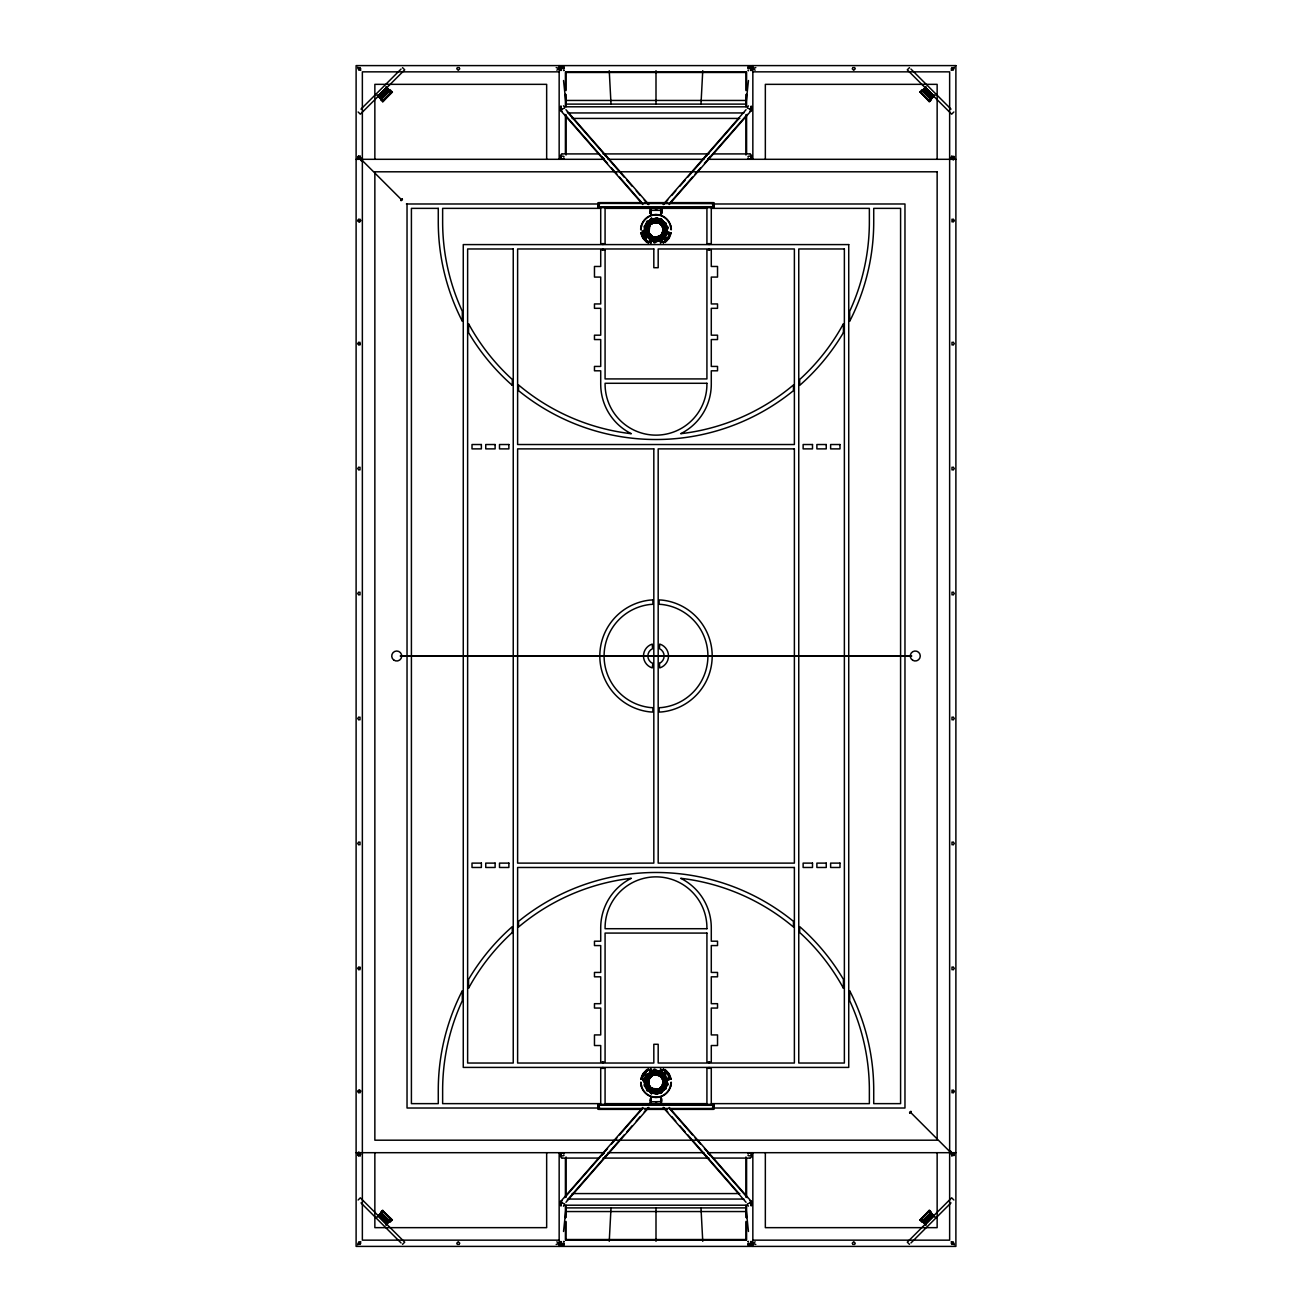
<?xml version="1.0" encoding="UTF-8"?>
<svg xmlns="http://www.w3.org/2000/svg" width="1312" height="1312" viewBox="0 0 1312 1312"><rect width="100%" height="100%" fill="white"/><g stroke="black" fill="none" stroke-linecap="round" stroke-linejoin="round"><path stroke-width="1.5" d="M651.162 212.2L650.358 212.724L650.358 211.101L650.358 213.561L650.358 207.214M650.358 208.182L651.146 211.576M650.358 1100.719L650.965 1099.276M651.162 212.003L651.146 211.15L650.965 212.724M650.572 1102.474L651.146 1100.194L651.162 1104.786L651.146 1098.439L650.358 1104.786M651.26 214.807L651.277 210.346L660.74 210.363L660.723 214.807L651.26 214.807L651.277 213.2M651.146 1100.719L651.26 1097.193L660.723 1097.193L660.74 1101.637L650.572 1101.785M656.574 215.201L655.59 215.201L656.41 214.807M656 215.201L656 214.512A15.334 15.334 0 0 1 671.301 228.878L671.318 229.649M660.723 214.807L660.723 210.346M661.068 210.018L661.642 211.855L660.871 207.214M660.854 1100.424L661.051 1099.653M661.068 1102.474L661.642 1100.899M660.854 1098.439L661.068 1104.786L660.854 1098.439L661.658 1099.997M661.461 1104.589L661.642 1098.439M664.249 1083.105L661.379 1087.369L665.217 1083.679L666.365 1079.661L661.937 1075.315L666.283 1079.366L664.922 1083.942L661.166 1075.988C653.556 1069.182 639.01 1084.352 649.571 1088.583C645.078 1081.449 652.343 1069.788 660.002 1075.84L659.116 1075.233L663.593 1078.858L663.462 1080.678M712.974 203.327L598.961 203.327L598.961 206.902L712.974 206.902L712.81 203.524M712.81 1105.294L713.17 1108.476L598.764 1108.476L598.961 1105.098L712.974 1105.098M650.358 213.561L650.572 207.411M651.162 213.561L651.162 207.214L650.358 213.167M651.162 1099.276L650.358 1099.8L650.358 1098.439M661.461 212.347L661.658 213.561L660.854 212.347M661.461 212.724L661.461 207.411M661.642 211.675L661.658 207.214L661.642 213.561M663.511 1080.481L663.183 1081.334C663.429 1078.677 664.479 1087.058 661.281 1087.058L663.528 1083.253L659.87 1089.37L655.918 1090.059L658.198 1089.928L662.511 1085.926L660.28 1090.387L663.872 1083.04L661.986 1077.267L654.95 1074.151L664.43 1075.233L661.56 1070.936C667.874 1068.575 665.742 1076.365 659.477 1072.675L667.89 1073.888L668.776 1077.644L666.84 1078.612L664.085 1074.708L663.856 1084.516L662.806 1079.776L663.265 1086.664L659.001 1089.386L653.097 1089.37L653.917 1089.96C645.192 1085.401 651.014 1093.175 656.672 1094.241M653.556 1074.905L648.636 1078.284L648.817 1083.778L650.211 1088.353L655.164 1092.535L656.853 1092.584M649.096 1076.332L651.277 1072.593L654.557 1070.641L646.652 1075.463L651.064 1072.642L654.442 1073.019L651.047 1072.134L648.292 1077.414L644.897 1079.694L647.505 1084.876L648.144 1080.596L651.884 1075.102L647.948 1077.988M559.962 108.568L560.995 105.862M640.682 229.649L640.699 228.878A16.63 15.974 10.8 0 1 641.158 226.025M641.06 229.666L641.076 228.911A16.285 15.613 10.8 0 1 641.519 226.123M667.546 232.355L666.988 233.618L666.627 227.534L667.414 232.634L668.825 231.929M670.957 1082.334L670.924 1083.089A16.285 15.613 10.8 0 1 670.498 1085.877M670.858 1085.975A16.63 15.974 10.8 0 0 671.301 1083.122L671.318 1082.351M649.096 235.668L651.277 239.407L654.557 241.359L646.652 236.537L651.064 239.358L654.442 238.981L651.047 239.866L648.292 234.586L644.815 232.126L647.505 227.124L647.538 231.043L650.391 235.012L648.276 230.912L647.964 232.044L649.26 223.204L648.341 230.371L649.588 234.176L654.606 238.407L660.002 236.16C652.9 242.048 639.502 228.075 649.26 223.204L648.718 226.041C648.866 221.4 659.756 220.022 661.363 225.074C668.366 234.996 661.051 217.431 653.884 222.564L654.672 222.532C645.225 225.926 650.457 219.694 656.672 217.759M644.389 227.074L645.078 232.437L647.652 227.337C646.652 233.29 656.525 240.375 649.243 233.815C646.39 226.599 646.75 233.372 653.556 237.095M666.512 1071.379L665.233 1072.937C667.677 1088.616 663.036 1071.314 665.807 1073.052L668.366 1073.577L670.858 1079.104M663.462 231.322L662.265 234.864L659.05 236.701L661.068 235.93L663.38 232.519L663.577 227.484L664.085 237.292L667.201 233.323L668.776 234.356L668.202 237.669L659.477 239.325C665.807 235.635 667.841 243.392 661.527 241.129L664.495 236.8L654.967 237.603L661.937 234.766L664.184 228.862L663.331 225.139L666.906 227.517L665.906 223.352M559.962 68.503L560.995 70.52M561.339 1205.006L559.945 1203.088L561.52 1201.005A5.002 3.526 90 0 1 562.094 1200.89M661.281 1069.313L660.149 1071.297L664.2 1074.495L654.754 1074.102L651.244 1075.364L648.669 1079.153L648.39 1084.942L652.13 1089.075L651.326 1088.37C660.559 1091.781 659.608 1091.896 663.429 1081.367L663.675 1083.663L663.577 1081.662M751.054 70.569A2.28 2.28 0 0 0 751.284 67.076A2.28 2.28 0 0 0 747.807 67.502L748.939 66.682A5.002 3.526 -90 0 1 750.398 66.666L752.038 68.404L751.005 70.52M750.661 1205.006L752.055 1203.038L751.169 1205.958M641.125 232.913L643.733 238.833L647.816 242.687M656.853 219.416L655.164 219.465L650.211 223.647L648.636 233.716L653.343 237.439L659.034 238.292L664.2 237.505L660.149 240.703L661.281 242.687M663.577 230.338L663.675 228.337L663.724 230.158M660.116 1072.429L654.754 1073.019L652.605 1074.462M358.832 1153.051L357.881 1155.347L358.832 1156.069L357.75 1154.084L359.636 1153.051L360.275 1155.724M609.244 1241.316L611.015 1207.893M700.985 104.107L702.756 70.684M951.84 158.703L951.84 156.177M953.168 158.949C955.759 157.981 952.364 154.127 954.316 157.44C954.168 160.556 949.232 157.981 951.987 156.095M663.282 230.272L663.429 225.762L657.082 221.695L649.834 223.729L649.752 225.106L652.9 222.368L648.538 226.664M663.282 1081.728L663.38 1083.515C667.874 1077.07 654.18 1071.838 661.691 1076.283L663.232 1080.793L662.199 1076.922L660.461 1076.037L663.232 1081.072M663.232 230.928C666.398 221.646 659.739 241.818 664.922 228.485C657.246 221.876 660.576 217.431 665.004 226.681L665.086 224.91L665.25 228.501L663.462 232.257L663.757 229.502M649.522 234.274L648.817 233.405L651.834 236.586L648.21 234.569L648.817 226.796L646.619 230.764L646.964 234.914L646.8 232.208C646.045 240.096 655.262 237.423 657.935 237.177L662.265 236.062C673.269 224.008 657.394 248.083 663.38 228.485L663.429 230.633C657.853 211.954 668.989 240.818 661.281 224.942L663.429 227.337M660.838 1093.339C656.541 1093.027 652.556 1089.632 647.538 1089.747L650.457 1092.847M644.389 1084.926L644.815 1079.874L645.406 1081.4C644.766 1076.545 645.635 1082.17 647.357 1084.466C647.554 1080.793 646.865 1076.463 651.834 1075.414L648.784 1078.595L653.983 1072.839L658.788 1074.741L657.902 1074.872C655.229 1074.462 646.062 1071.92 646.8 1079.792L646.964 1077.086L646.619 1081.236L649.26 1088.796L648.702 1085.877L649.21 1088.632L656.722 1089.829L649.834 1088.271L649.752 1086.894L653.245 1089.042L649.473 1087.025L650.178 1088.189L647.423 1084.844L652.753 1088.894L651.72 1088.435C664.167 1091.223 650.752 1090.042 652.753 1090.6M663.314 1080.383C664.512 1075.807 665.332 1094.782 665.004 1085.319L665.086 1087.09L664.856 1083.532L657.64 1091.108M562.094 111.11A5.002 3.526 -90 0 1 561.52 110.995L559.962 109.191L561.339 106.994M751.005 1241.48L752.038 1243.596L750.398 1245.334A5.002 3.526 -90 0 1 748.939 1245.318L747.791 1244.514A2.28 2.28 0 0 0 751.284 1244.924A2.28 2.28 0 0 0 751.054 1241.431M650.932 239.456L646.603 236.783L645.848 238.177L645.898 237.292C644.323 239.243 648.407 242.146 646.964 241.113C656.771 243.77 637.566 225.09 643.028 232.585L642.011 234.471L645.274 240.244M660.854 220.219L657.296 217.792M358.832 158.949L357.684 157.44L358.832 155.931L357.848 158.145L361.177 158.506L361.079 160.556M360.013 156.095L360.226 158.703L360.226 156.226M951.905 1155.872L951.659 1152.576M951.626 1153.166L951.987 1155.905M953.316 1153.1C954.316 1158.66 955.07 1152.149 951.446 1153.379M662.691 224.008C663.577 215.529 650.883 223.926 659.985 221.826L656.722 218.809L660.28 221.613L651.72 223.565C664.249 220.793 650.637 221.958 652.753 221.4M563.537 1231.476L566.03 1207.893L745.97 1207.893L748.463 1231.476M748.463 80.524L745.97 104.107L566.03 104.107L563.537 80.524M666.414 231.634L665.742 233.11L666.348 231.634M645.389 228.026L646.078 226.533L645.471 228.009M655.246 1074.676L652.097 1075.528L654.672 1074.643M648.276 227.878C647.193 230.125 650.096 240.867 655.246 237.324M360.8 68.716L360.013 70.077M358.832 222.056L357.684 220.547L358.832 219.038M360.013 219.186L360.8 220.547L359.636 222.056M459.823 68.716L458.265 70.29L456.707 68.716M358.832 1092.962L357.684 1091.453L358.832 1089.944M359.636 1089.944L360.751 1091.059L360.013 1092.814M360.275 1153.396L360.013 1155.905M456.707 1243.284L458.265 1241.71L459.823 1243.284M855.293 68.716L853.735 70.29L852.177 68.716M951.987 221.892L951.987 219.186M953.168 219.038L954.316 220.547L953.168 222.056M852.177 1243.284L853.735 1241.71L855.293 1243.284M951.987 1092.814L951.987 1090.108M953.168 1089.944L954.316 1091.453L953.168 1092.962M951.2 1243.284L951.987 1241.923M389.861 90.249L387.86 89.364L391.173 92.02L382.497 100.663M652.736 237.111L654.672 237.357M930.749 1212.518L931.504 1213.452M648.276 1084.122C647.587 1076.676 647.111 1083.581 650.244 1087.189L647.538 1080.957L648.636 1078.284L648.276 1081.088L650.506 1077.267C645.389 1079.251 654.885 1071.33 658.05 1074.216M663.938 233.093L664.512 231.896L664.167 233.159M647.882 226.55L647.406 227.78L647.652 226.5M663.282 231.42L662.314 234.717L660.461 235.963L663.314 231.617M647.439 222.548L647.603 227.206L650.768 223.811L647.374 226.976L647.948 222.433L650.752 219.514L644.536 226.681M663.413 1084.302L661.756 1086.992L663.429 1086.238L663.429 1084.663M651.441 1094.126C650.654 1090.83 656.902 1094.782 658.575 1091.715L659.985 1090.174L656.049 1089.764L660.28 1090.387L656.722 1093.191L661.035 1093.306M657.296 1094.208C667.25 1089.206 650.309 1096.57 652.31 1091.633L650.244 1091.322L645.93 1084.745L646.914 1081.006C649.719 1089.288 656.213 1093.896 662.363 1086.024M648.686 1077.316L650.818 1073.134M663.101 1087.008L660.969 1091.174M646.701 221.58L645.504 227.074L646.914 230.994L650.063 224.532L652.753 223.106L649.473 224.975L647.538 230.797L648.489 234.307L644.93 232.126L645.963 235.98L643.306 236.554L644.192 236.816L641.584 232.667M647.374 1069.821L648.226 1069.28M670.432 232.667L666.726 240.244M670.596 232.847L668.53 237.964M670.858 232.896L668.267 238.833L663.413 242.835M671.285 232.831L669.153 238.259L665.151 242.507M640.715 1079.169L642.864 1073.741L646.849 1069.493M641.142 1079.104L643.733 1073.167L647.816 1069.313M641.584 1079.333L644.126 1073.446L648.932 1069.214M653.983 242.654L654.36 241.572L653.868 242.54M654.836 1069.149C654.672 1072.806 646.832 1073.429 654.409 1070.215L653.983 1069.346M647.111 221.941C643.175 235.389 649.44 219.12 652.31 220.367C649.178 217.152 664.118 219.612 659.149 219.662M654.426 1070.28L653.868 1069.46M641.535 1078.579L641.125 1079.087M650.932 1072.544L651.736 1071.953L645.898 1074.708C644.323 1072.757 648.407 1069.854 646.964 1070.887L648.899 1070.084L650.326 1071.756L647.57 1076.02L650.539 1071.789L654.819 1071.592L651.539 1074.413L646.964 1076.004L643.831 1080.334L641.978 1077.742L644.192 1075.184L643.306 1075.446C648.997 1074.134 641.535 1084.007 648.489 1077.693C648.866 1087.386 647.62 1085.942 649.424 1077.906C647.013 1078.94 646.422 1085.352 649.522 1077.726M651.113 1068.952L650.539 1070.559C655.032 1068.05 665.151 1080.711 664.167 1078.841M657.902 237.128L655.311 237.718L659.674 236.488L653.983 239.161L647.948 234.012M650.162 234.618C651.949 237.734 655.508 238.932 661.625 235.488L663.183 230.666L663.511 231.519M648.325 227.894L648.243 228.993L649.079 226.386L647.767 231.109L650.145 223.844L649.932 224.926L653.737 221.908L657.312 221.843L662.954 226.238L660.297 221.777L663.298 222.646L668.021 227.173M663.56 1084.27L660.133 1088.845C657.148 1091.108 653.786 1089.058 653.737 1089.173L652.49 1089.354L657.574 1091.436M657.902 1074.872L655.311 1074.282L660.198 1075.561L654.508 1073.495M665.906 1088.648L666.857 1084.499L656.246 1090.813L657.033 1091.289L651.67 1091.879M645.258 1079.858L646.718 1075.135L645.127 1075.348C646.258 1073.856 639.108 1075.971 642.24 1078.808M663.167 1080.547C668.038 1082.794 656.738 1098.177 662.691 1087.992M648.915 226.992L649.473 224.975L648.21 226.55M564.603 108.174L559.945 109.683L642.847 204.541M751.005 1204.842L752.038 1202.268L669.153 1107.459M648.341 231.912L648.636 233.716L648.505 228.468M643.011 237.374L641.502 234.635L642.24 233.192M662.216 225.352L663.741 227.862L663.118 225.943C659.214 222.728 654.622 220.482 653.737 222.827L652.49 222.646L657.574 220.564M649.686 1077.857L651.146 1075.906L650.145 1077.529M660.428 243.13L660.346 240.522L654.885 240.276M647.8 230.846L648.571 228.632M749.906 111.11A5.002 3.526 90 0 0 750.48 110.995L752.038 109.191L751.169 106.042M747.824 68.47L752.055 68.716L751.202 69.06M751.202 1242.94L752.038 1243.333L747.824 1243.53M650.654 1068.87L650.572 1071.658L649.342 1069.657L647.144 1070.002L642.142 1076.66M669.153 204.541L752.055 109.683L747.446 108.142M642.847 1107.459L559.945 1202.317L564.603 1203.826M642.864 231.634L643.651 231.798C646.357 220.383 646.209 233.88 642.995 231.978M668.103 227.796L666.135 232.47L664.872 228.091L666.365 232.339L667.628 227.632L664.774 223.63L664.922 228.485L658.411 222.236L662.445 225.877M358.816 1151.903L358.816 1152.838M656.066 1074.298C662.478 1076.824 662.855 1077.234 660.313 1075.758L662.314 1077.283L663.101 1080.186L661.543 1076.496L658.493 1075.25L659.264 1074.938M648.407 1079.546C646.898 1076.824 651.703 1092.945 648.538 1085.336M652.638 1089.026L650.129 1087.763L651.67 1089.78L650.49 1088.091L659.165 1089.337L657.624 1089.813L662.068 1086.549M563.504 1206.22L564.308 1204.892M647.8 222.942L647.554 222.105M665.02 1089.222L666.004 1088.32M648.653 227.845L651.67 222.22L650.49 223.909L652.753 223.106M707.939 158.9L710.268 156.751L708.152 158.883M604.291 1153.117L601.732 1155.249L603.848 1153.117M648.85 1077.054L647.98 1078.021M664.249 228.895C662.33 239.391 667.923 222.728 666.398 229.092L666.988 227.566L661.56 236.062L661.363 235.16L654.508 238.505M651.949 236.767L655.295 237.341L651.441 236.554L654.754 238.981L660.116 239.571M377.971 95.989L386.499 87.461L378.118 96.006L377.216 95.104L383.006 101.04M934.013 1216.044L925.567 1224.49M642.929 1074.577L642.437 1075.479L643.011 1074.626M929.585 100.647L932.11 97.334L930.93 98.662M381.136 1213.42L379.89 1214.666L382.415 1211.353M391.074 92.644L383.153 100.729M649.686 234.143L653.048 237.357L655.738 237.456L653.425 237.242M654.458 242.326L661.215 238.587L663.085 233.585C664.872 236.308 658.116 241.129 661.182 239.194M654.721 1073.2L651.441 1075.446L655.738 1074.544L653.048 1074.643L650.162 1077.382M661.56 1092.978L664.643 1088.386L660.248 1089.895L664.626 1088.55L661.248 1092.519M380.529 99.778L382.776 101.746L392.403 92.102L390.304 90.02M391.927 91.692L382.776 101.746M920.056 1220.34L929.814 1210.566M931.438 1212.255L929.339 1210.14L920.171 1220.193M665.676 223.122L666.529 227.484L658.542 222.45L662.019 225.32L660.658 223.581C662.035 228.075 664.495 223.86 656.246 221.187L657.082 220.793L651.67 220.121M653.032 237.095L654.606 238.046L658.23 237.406M647.505 222.351L644.52 225.844M750.152 1202.448L752.038 1202.268L747.446 1203.858M560.896 109.076L561.848 109.552M751.104 1202.924L751.202 1202.071M750.366 158.818L752.219 156.407L750.366 153.996M561.634 1153.182L559.781 1155.593L561.634 1158.004M950.97 1153.379L950.921 1151.444M381.136 98.58L379.89 97.334L383.071 100.253M667.89 238.554L664.643 241.802M919.679 1219.799L921.746 1221.948M930.93 1213.338L932.11 1214.666L929.536 1211.337M953.234 160.048L953.184 159.162M748.414 105.862L747.791 106.83L564.226 106.797L563.504 105.78M934.849 1216.749L929.142 1210.861L920.548 1219.225M655.229 1069.493L661.248 1072.708M564.209 1244.514L563.061 1245.318A5.002 3.526 -90 0 1 561.602 1245.334L559.962 1243.596L560.995 1241.48M651.014 1074.446L651.949 1073.938L651.031 1074.561M660.756 1089.895L659.805 1090.403L660.74 1089.78M663.15 204.541L746.052 109.7M663.806 204.541L667.792 199.982M671.793 195.422L675.778 190.847M679.764 186.288L685.094 180.203M687.75 177.153L738.722 118.851M669.825 203.016L692.474 177.12M695.13 174.07L700.46 167.985M704.446 163.41L708.447 158.85M710.038 157.03L747.282 114.423M564.718 1197.577L601.962 1154.97M603.553 1153.15L607.538 1148.59M611.54 1144.015L616.87 1137.93M619.526 1134.88L642.175 1108.984M567.276 1200.021L624.25 1134.847M626.906 1131.797L632.22 1125.712M636.222 1121.153L640.207 1116.578M644.192 1112.018L648.194 1107.459M565.948 1202.3L648.85 1107.459M360.292 158.588L360.341 159.424M668.021 1084.827L664.364 1088.107L667.628 1084.516L666.365 1079.661L668.103 1084.204M644.52 1086.156L647.505 1089.649M666.726 240.686L667.283 239.948L663.462 242.244C661.428 242.868 660.74 238.997 660.723 241.113L655.131 240.637L661.822 234.832L660.313 236.242C664.922 233.274 658.329 237.013 659.264 237.062M650.457 219.153L647.538 222.253L656.82 222.089M669.104 232.454L666.824 232.978L663.987 237.046L664.036 232.568C657.427 237.39 659.149 238.833 663.15 231.847L662.724 233.306L663.101 231.814C661.986 240.572 659.575 233.93 655.852 240.539M381.267 98.449L380.004 97.154L387.712 89.446M928.929 1211.747L920.811 1220.062L926.042 1225.293M922.68 1220.947L921.221 1219.455M924.32 1222.522L932.028 1214.814L930.733 1213.551M667.316 232.208L669.448 235.717L667.988 238.768L665.807 238.948C666.365 220.17 664.184 240.276 665.233 239.063L666.512 240.621M650.867 219.465L647.718 222.187M644.487 227.435L644.29 226.353M930.733 98.449L931.996 97.154L924.32 89.478M387.712 1222.554L380.004 1214.846L381.267 1213.551M929.536 100.663L930.388 98.761L922.713 91.086L920.86 92.086L924.14 89.364L922.139 90.249M381.612 1213.239L382.497 1211.337M360.997 109.109L401.062 69.044M379.808 96.99L381.546 98.597M380.431 96.153L382.3 98.039M381.005 95.579L382.874 97.465M381.579 95.005L383.448 96.891M382.087 94.497L384.022 96.317M382.661 93.923L384.596 95.743M383.301 93.283L385.17 95.169M383.875 92.709L385.744 94.595M384.449 92.135L386.318 94.021M384.957 91.627L386.892 93.447M385.531 91.053L387.466 92.873M386.171 90.413L388.04 92.299M386.745 89.839L388.614 91.725M387.434 89.347L389.188 90.954M389.32 90.052L390.025 90.725M358.127 158.539L359.242 157.44L358.127 156.341M361.423 160.556L362.522 159.457M401.013 200.49L402.292 199.211M598.961 203.327L713.17 203.524M713.006 206.706L713.006 203.524M909.478 67.65L907.297 69.831L951.659 114.193L953.873 111.979M931.471 99.778L929.339 101.86L920.089 91.725M920.335 92.332L926.042 86.707M928.847 100.729L920.926 92.644M922.877 91.02L924.566 89.347M923.386 91.725L925.255 89.839M923.96 92.299L925.829 90.413M924.599 92.939L926.469 91.053M925.108 93.447L927.043 91.627M925.682 94.021L927.551 92.135M926.256 94.595L928.125 92.709M951.2 70.29L952.364 69.126M953.168 68.322L954.316 67.158M926.83 95.169L928.699 93.283M927.404 95.743L929.339 93.923M928.043 96.383L929.913 94.497M928.552 96.891L930.421 95.005M929.126 97.465L930.995 95.579M929.7 98.039L931.569 96.153M930.52 98.662L932.192 96.99M934.029 95.989L925.501 87.461L933.882 96.006L934.784 95.104L928.978 101.122M930.634 99.597L934.784 95.448M358.127 1200.021L360.341 1197.807L404.703 1242.169L402.522 1244.35M382.218 1210.599L392.37 1219.865L390.304 1221.98M377.151 1216.749L382.94 1210.845L391.337 1219.11M377.216 1216.896L381.448 1212.501M379.873 1215.076L381.546 1213.403L389.188 1221.046L387.499 1222.718L391.173 1220.111L383.071 1211.747M382.235 1213.895L380.365 1215.781L382.3 1213.961M382.809 1214.469L380.939 1216.355L382.874 1214.535M383.448 1215.109L381.579 1216.995M382.153 1217.569L384.022 1215.683M382.727 1218.143L384.596 1216.257M385.17 1216.831L383.301 1218.717M357.684 1244.842L358.832 1243.678M359.636 1242.874L360.8 1241.71M385.744 1217.405L383.875 1219.291M386.318 1217.979L384.449 1219.865M385.023 1220.439L386.892 1218.553M385.597 1221.013L387.466 1219.127M388.04 1219.701L386.171 1221.587M388.614 1220.275L386.745 1222.161M385.958 1225.293L390.779 1219.717M389.074 1222.013L391.665 1219.668M598.961 1105.098L713.17 1105.294M713.006 1108.476L713.006 1105.294M909.708 1112.789L910.987 1111.51M949.478 1152.543L950.577 1151.444M953.873 1153.461L952.758 1154.56L953.873 1155.659M922.139 1221.751L924.14 1222.636M920.335 1219.668L922.68 1221.948M925.255 1222.161L923.386 1220.275M925.829 1221.587L923.96 1219.701M926.403 1221.013L924.534 1219.127M926.977 1220.439L925.108 1218.553M927.551 1219.865L925.682 1217.979M928.125 1219.291L926.256 1217.405M928.699 1218.717L926.83 1216.831M929.273 1218.143L927.404 1216.257M929.847 1217.569L927.978 1215.683M930.421 1216.995L928.552 1215.109M932.127 1215.076L930.454 1213.403L922.812 1221.046L924.566 1222.653L921.221 1219.717M910.938 1242.956L951.003 1202.891M389.32 1220.947L390.779 1219.455M651.08 219.498L651.441 217.874M930.388 1213.239L929.585 1211.353M658.739 222.728L652.376 223.22L655.82 221.925L652.605 222.892M655.869 219.17L656.607 218.71L652.884 221.613M750.152 109.552L751.104 109.076M561.848 1202.448L560.896 1202.924M665.643 241.26L663.085 242.786M563.963 70.225L563.504 70.569A2.28 2.28 0 0 0 564.045 70.176M658.903 238.079L659.821 237.931L659.034 238.292M457.166 67.617L459.364 67.617M361.226 159.424L362.358 159.277M556.19 67.617L558.797 68.322L556.878 70.225M360.013 344.974L360.013 342.268M852.636 67.617L854.834 67.617M360.013 469.926L360.013 467.22M951.659 67.617L954.119 67.945L953.168 70.225M360.013 594.877L360.013 592.171M360.013 719.829L360.013 717.123M951.987 342.268L951.987 344.974M360.013 844.78L360.013 842.074M951.987 467.22L951.987 469.926M360.013 969.732L360.013 967.026M951.987 592.171L951.987 594.877M951.987 717.123L951.987 719.829M360.341 1244.383L357.881 1244.055L358.832 1241.775M951.987 842.074L951.987 844.78M459.364 1244.383L457.166 1244.383M951.987 967.026L951.987 969.732M755.81 1244.383L753.203 1243.678L755.122 1241.775M950.774 1152.576L949.642 1152.723M854.834 1244.383L852.636 1244.383M657.64 220.892L659.001 222.974L657.984 222.253M752.038 109.732L751.202 109.929M559.962 1202.268L560.798 1202.218M648.505 1083.532C647.915 1077.365 647.882 1089.288 653.015 1089.354C643.159 1082.564 659.526 1095.438 647.866 1089.354L644.733 1085.172M656.426 220.941L657.607 220.81M663.249 1087.172L666.48 1084.483L665.676 1088.878M655.328 238.751L660.264 239.325L654.95 241.49L660.116 239.407M655.967 237.767L658.05 237.784M651.064 1072.642C645.504 1080.645 642.782 1071.248 648.194 1069.395M660.018 1092.388L665.66 1088.747M660.74 1091.682L665.397 1089.19M658.23 1074.594L652.589 1075.069L653.425 1074.643M650.49 220.416L651.982 220.055L650.555 220.514M661.248 239.292L655.229 242.507M659.28 237.111L663.216 232.306L662.199 235.078L663.167 231.535M647.718 1089.813L647.882 1085.45M387.86 1222.636L389.861 1221.751M657.132 221.613L655.426 222.204L658.214 222.45L657.05 222.318M647.866 222.646L652.326 221.449L649.981 224.86L650.637 223.483L653.015 222.646L650.129 224.237L656.918 221.088L651.523 220.367L656.836 218.202L651.654 220.285M642.765 232.372C652.376 243.294 641.404 225.041 649.26 233.684C645.078 226.517 656.312 245.295 653.081 239.424L654.819 240.408L650.572 240.342L647.57 235.98C653.556 238.932 658.919 240.768 650.539 241.441L651.113 243.048M650.998 1093.404L651.08 1092.502M662.216 1086.648L664.167 1083.368L664.102 1079.546L659.116 1075.282M643.7 231.912L643.06 231.748M662.363 1085.975L658.165 1089.878M665.66 223.253L660.018 219.612L660.674 220.383M561.634 153.996L559.781 156.407L561.634 158.818M562.93 158.818L564.045 158.178A2.493 2.493 0 0 1 560.519 158.178M358.832 342.104L357.684 343.613L358.832 345.122M358.832 467.056L357.684 468.564L358.832 470.073M953.168 345.122L954.316 343.613L953.168 342.104M358.832 592.007L357.684 593.516L358.832 595.025M953.168 470.073L954.316 468.564L953.168 467.056M358.832 716.975L357.684 718.484L358.832 719.993M953.168 595.025L954.316 593.516L953.168 592.007M358.832 841.927L357.684 843.436L358.832 844.944M953.168 719.993L954.316 718.484L953.168 716.975M358.832 966.878L357.684 968.387L358.832 969.896M953.168 844.944L954.316 843.436L953.168 841.927M953.168 969.896L954.316 968.387L953.168 966.878M749.07 1153.182L747.955 1153.822A2.493 2.493 0 0 1 751.481 1153.822L752.12 1156.233L750.366 1158.004M657.607 1091.19L656.426 1091.059M651.933 1075.25L655.049 1074.725L653.425 1074.758M647.8 1081.154L648.571 1083.368M661.182 1072.806C659.083 1071.281 664.069 1076.037 663.085 1078.415L662.527 1075.512L659.28 1074.889M650.555 1091.486L651.982 1091.945L650.49 1091.584M647.16 221.728L651.211 220.531L646.996 221.22M647.374 242.179L648.226 242.72M564.176 1243.53L559.945 1243.284L560.798 1242.94M652.54 1074.856L653.72 1074.594M642.864 1080.366C651.785 1094.438 647.111 1080.071 642.995 1080.022M745.97 1239.922L745.97 1221.406M360.013 220.99L358.455 220.99M360.013 344.072L358.455 344.072M358.455 967.928L360.013 967.928M358.455 1091.01L360.013 1091.01M659.526 1092.437L660.379 1091.896L657.082 1090.895M755.122 70.225L753.203 68.322L755.81 67.617M656.82 1089.911L652.884 1090.387M556.878 1241.775L558.797 1243.678L556.19 1244.383M657.05 1089.682L658.198 1089.534L655.426 1089.796L657.132 1090.387M560.798 109.782L559.962 109.732M604.291 158.883L601.732 156.751L603.848 158.883M707.775 1153.117L710.268 1155.249L708.152 1153.117M663.511 227.73L664.249 228.665L663.413 227.698M660.74 222.22L659.821 221.712L660.756 222.105M670.858 226.025A16.63 15.974 -10.8 0 1 671.301 228.878L670.924 228.911A14.957 14.957 0 0 0 656 214.889A14.957 14.957 0 0 0 641.076 228.911L640.699 228.878A15.334 15.334 0 0 1 656 214.512M651.031 237.439L651.949 238.062L651.014 237.554M643.06 1080.252L643.93 1080.186M640.682 1082.351L641.076 1083.089A14.957 14.957 0 0 0 656 1097.111L656 1097.488A15.334 15.334 0 0 0 671.301 1083.122L670.924 1083.089A14.957 14.957 0 0 1 656 1097.111L656 1096.799M661.035 218.694L656.64 219.301L660.838 218.661M651.228 219.366L656.574 218.825L650.998 218.596M655.508 1103.097L656.804 1103.097M655.59 1096.799L656.574 1096.799M560.995 68.683L560.027 68.142L561.602 66.666A5.002 3.526 90 0 1 563.061 66.682L564.209 67.486M751.005 68.683L752.038 68.683M559.158 71.848L362.358 71.848L362.358 1240.152L559.158 1240.152M752.842 71.848L949.642 71.848L949.642 1240.152L752.842 1240.152M566.03 72.472L745.97 72.472M566.03 100.45L745.97 100.45M568.08 112.947L743.92 112.947M572.163 118.424L739.837 118.424M562.29 153.914L598.961 153.914M603.028 153.914L708.972 153.914M713.039 153.914L749.71 153.914M357.684 157.44L360.8 157.522M951.2 157.44L954.316 157.44M356.11 159.31L604.012 159.31M608.096 159.31L703.904 159.31M707.988 159.31L955.89 159.31M598.469 202.622L641.748 202.622M644.946 202.622L667.152 202.622M670.334 202.622L713.58 202.622M598.124 202.917L598.059 207.312M600.847 202.917L598.469 202.917L598.469 207.312L713.58 207.312L713.58 202.917L711.137 202.917M601.24 202.917L641.945 202.917M645.98 202.917L666.102 202.917M670.137 202.917L710.792 202.917M713.908 202.917L713.974 207.312M406.408 203.983L599.65 203.983M712.35 203.983L904.968 203.983L904.968 1108.017L712.35 1108.017M713.17 206.706L598.961 206.902M648.85 207.214L663.15 207.198M598.469 207.608L713.58 207.608M661.445 212.2L661.068 207.214L660.854 213.561M357.684 220.547L358.832 220.547M953.168 220.547L954.316 220.547M400.406 655.836L911.594 655.836M400.406 656.164L911.594 656.164M641.158 1085.975A16.63 15.974 -10.8 0 1 640.715 1083.122L641.076 1083.122M357.684 1091.453L358.832 1091.453M953.168 1091.453L954.316 1091.453M598.469 1104.392L713.58 1104.392M598.124 1104.688L598.059 1109.083M713.974 1104.688L713.908 1109.083M599.65 1108.017L407.032 1108.017L407.032 203.983M600.847 1109.083L598.469 1109.083L598.469 1104.688L713.58 1104.688L713.515 1109.083L711.137 1109.083M601.24 1109.083L641.945 1109.083M645.98 1109.083L666.102 1109.083M670.137 1109.083L710.792 1109.083M598.469 1109.378L641.748 1109.378M644.946 1109.378L667.152 1109.378M670.334 1109.378L713.58 1109.378M356.11 1152.69L604.012 1152.69M608.096 1152.69L703.904 1152.69M707.988 1152.69L955.89 1152.69M357.684 1154.56L360.8 1154.56M951.2 1154.56L954.316 1154.642M562.29 1158.086L598.961 1158.086M603.028 1158.086L708.972 1158.086M713.039 1158.086L749.71 1158.086M572.163 1193.576L739.837 1193.576M568.08 1199.053L743.92 1199.053M564.226 1205.203L747.774 1205.203L748.414 1206.138M566.03 1211.55L745.97 1211.55M566.03 1239.528L745.97 1239.528M560.995 1243.317L559.962 1243.497M751.005 1243.317L752.038 1243.317M651.228 1092.634L656.607 1093.29L655.869 1092.83M666.578 1071.314L667.283 1072.052L663.413 1069.165M647.554 1089.895L647.8 1089.058M652.605 236.996L649.981 234.422M921.975 90.725L922.68 90.052M565.948 1239.922L566.03 1221.406M666.004 223.68L665.02 222.778M560.798 69.06L559.962 68.667L564.176 68.47M659.034 1073.708L661.576 1076.086L659.411 1075.528M652.54 237.144L653.72 237.406M659.149 1092.338L660.854 1091.781M646.996 1090.78L651.211 1091.469L647.16 1090.272M642.798 237.374L642.372 236.554L646.586 236.439L651.064 239.358M657.082 221.105L659.657 223.188L658.165 222.122M647.98 233.979L648.85 234.946M663.462 1080.514L661.215 1073.413L654.458 1069.674M651.654 1091.715L656.836 1093.798L651.523 1091.633L656.771 1090.944C644.487 1086.795 663.872 1091.846 653.556 1089.714L652.376 1088.78M660.116 1072.593L654.95 1070.51L660.264 1072.675L655.328 1073.249M749.07 158.818L747.955 158.178A2.493 2.493 0 0 0 751.481 158.178M358.832 70.225L357.881 67.945L360.341 67.617M361.423 160.9L362.702 159.621M402.112 199.047L400.832 200.326M401.177 200.654L402.456 199.375M910.823 1111.346L909.544 1112.625M909.888 1112.953L911.168 1111.674M950.577 1151.1L949.298 1152.379M750.366 1153.182L751.481 1153.822M953.168 1241.775L954.119 1244.055L951.659 1244.383M562.93 1153.182L564.045 1153.822A2.493 2.493 0 0 0 560.519 1153.822M662.363 226.025L662.068 225.451M750.661 106.994L752.055 108.962L751.005 107.158M386.466 1224.522L378.02 1216.076M642.765 1079.628C652.556 1069.083 641.076 1087.09 649.538 1078.169C649.538 1069.674 662.79 1072.822 660.428 1068.87M654.409 241.785C646.816 238.571 654.737 239.178 654.836 242.851M644.29 1085.647L644.487 1084.565M648.932 242.786C642.372 241.244 647.734 235.766 645.258 232.142L646.012 232.946L645.307 232.109M663.085 1069.214L667.89 1073.446L670.432 1079.333M663.806 1069.395L666.939 1071.986M665.397 222.81L660.74 219.826L663.249 224.828M648.325 1084.106L649.473 1087.025L648.21 1085.45M645.471 1083.991L646.078 1085.467L645.389 1083.974M666.348 1080.366L665.742 1078.89L666.414 1080.366M652.605 237.538L655.541 238.505L654.704 238.899M921.696 90.02L919.728 92.25M951.987 70.077L951.2 68.716M360.013 1241.923L360.8 1243.284M647.374 241.802L644.126 238.554M646.849 242.507L642.864 238.259L640.715 232.831M665.151 1069.493L669.153 1073.741L671.285 1079.169M669.104 1079.546L666.824 1079.022L663.987 1074.954L663.938 1078.907M658.903 1073.921L654.885 1071.724M563.963 1241.775L563.504 1241.431A2.28 2.28 0 0 1 564.045 1241.824M668.825 1080.071L667.332 1079.563L666.709 1084.483L664.298 1079.432L666.988 1084.434L666.398 1082.908C667.316 1088.501 666.102 1074.79 667.546 1079.645M646.357 241.26L648.686 242.589L650.539 240.211L650.654 243.13M655.852 1071.461C653.245 1070.543 662.248 1073.888 660.822 1070.215L660.822 1070.92C660.608 1072.921 661.461 1069.182 663.462 1069.756L667.152 1071.806L669.874 1076.66M929.7 101.336L920.171 91.807M382.743 1210.222L380.562 1212.255M382.268 1210.632L391.862 1220.226M390.779 92.545L389.287 91.086L381.612 98.761L382.415 100.647M910.938 69.044L951.003 109.109M921.221 92.545L928.929 100.253M402.522 67.65L404.703 69.831L360.341 114.193L358.127 111.979M385.958 86.707L391.665 92.332M357.684 67.158L358.832 68.322M359.636 69.126L360.8 70.29M377.216 95.448L381.366 99.597M361.882 160.097L401.652 199.85M910.348 1112.15L950.118 1151.903M953.873 1200.021L951.659 1197.807L907.297 1242.169L909.478 1244.35M930.552 1212.501L934.784 1216.896M929.765 1213.895L931.635 1215.781L929.7 1213.961M929.191 1214.469L931.061 1216.355L929.126 1214.535M951.2 1241.71L952.364 1242.874M953.168 1243.678L954.316 1244.842M381.202 1212.583L380.496 1213.452M360.997 1202.891L401.062 1242.956M650.867 1092.535L647.849 1089.419M667.316 1079.792L669.448 1076.906L667.332 1072.429M565.948 109.7L648.85 204.541M567.276 111.979L624.25 177.153M626.906 180.203L632.22 186.288M636.222 190.847L640.207 195.422M644.192 199.982L648.194 204.541M564.718 114.423L601.962 157.03M603.553 158.85L607.538 163.41M611.54 167.985L616.87 174.07M619.526 177.12L642.175 203.016M669.825 1108.984L692.474 1134.88M695.13 1137.93L700.46 1144.015M704.446 1148.59L708.447 1153.15M710.038 1154.97L747.282 1197.577M663.806 1107.459L667.792 1112.018M671.793 1116.578L675.778 1121.153M679.764 1125.712L685.094 1131.797M687.75 1134.847L738.722 1193.149M663.15 1107.459L746.052 1202.3M560.995 1206.138L559.962 1203.432M661.248 219.481L664.626 223.45L661.56 219.022M660.969 220.826L663.134 225.139M650.818 238.866L648.686 234.684M647.652 1085.5L647.292 1084.237L647.439 1089.452M643.47 237.964L642.47 236.144M751.907 1202.284L750.48 1201.005A5.002 3.526 -90 0 0 749.906 1200.89M642.24 235.586L641.142 232.896M649.079 1085.614L648.636 1083.663L648.932 1085.024M647.111 1090.059L645.898 1084.614L646.701 1090.42M700.985 1207.893L702.756 1241.316M609.244 70.684L611.015 104.107M670.957 229.666L670.924 228.911A16.285 15.613 -10.8 0 0 670.498 226.123M641.06 1082.334L641.076 1083.089A16.285 15.613 -10.8 0 0 641.519 1085.877M650.572 1099.276L650.572 1104.589M650.358 1100.161L650.375 1104.786M660.723 1097.193L660.723 1101.654M651.277 1101.654L651.26 1097.193L650.982 1104.589M937.145 159.31L937.145 84.345L765.339 84.345L765.339 159.31M937.145 1152.69L937.145 1227.655L765.339 1227.655L765.339 1152.69M752.842 65.6L752.842 159.31M752.842 1152.69L752.842 1246.4M749.71 66.699L749.71 67.716M749.71 1244.284L749.71 1245.301M746.594 90.151L746.594 71.848L565.406 71.848L565.406 90.151M746.594 94.218L746.594 106.42M746.594 114.57L746.594 153.209M746.594 1158.791L746.594 1197.43M746.594 1205.58L746.594 1217.782M746.594 1221.849L746.594 1240.152L565.406 1240.152L565.406 1221.849M745.97 72.209L745.97 90.594M745.97 94.448L745.97 106.698M745.97 114.751L745.97 155.013M745.97 1156.987L745.97 1197.249M745.97 1205.302L745.97 1217.552M709.103 243.655L709.103 244.59M709.103 248.968L709.103 249.903M709.103 1062.097L709.103 1063.032M709.103 1067.41L709.103 1068.345M656 70.684L656 104.107M656 1207.893L656 1241.316M602.897 243.655L602.897 244.59M602.897 248.968L602.897 249.903M602.897 1062.097L602.897 1063.032M602.897 1067.41L602.897 1068.345M598.518 202.917L598.518 207.312M598.518 1104.688L598.518 1109.083M566.03 72.209L566.03 90.594M566.03 94.448L566.03 106.698M566.03 114.751L566.03 155.013M566.03 1156.987L566.03 1197.249M566.03 1205.302L566.03 1217.552M565.406 94.218L565.406 106.42M565.406 114.57L565.406 153.209M565.406 1158.791L565.406 1197.43M565.406 1205.58L565.406 1217.782M562.29 66.699L562.29 67.716M562.29 1244.284L562.29 1245.301M559.158 65.6L559.158 159.31M559.158 1152.69L559.158 1246.4M546.661 159.31L546.661 84.345L374.855 84.345L374.855 159.31M546.661 1152.69L546.661 1227.655L374.855 1227.655L374.855 1152.69M751.153 1154.33A2.034 0.886 0 0 1 750.956 1155.675A2.034 0.886 0 0 1 747.955 1155.413M751.153 1202.415A2.034 0.886 0 0 1 751.153 1203.678M564.045 1155.413A2.034 0.886 0 0 1 561.044 1155.675A2.034 0.886 0 0 1 560.847 1154.33M560.847 1203.678A2.034 0.886 0 0 1 560.847 1202.415M706.807 1156.462A18.434 18.434 0 0 0 707.332 1156.922L705.807 1155.478A18.434 18.434 0 0 0 706.299 1155.97M605.701 1155.97A18.434 18.434 0 0 0 606.193 1155.478L604.652 1156.922A18.434 18.434 0 0 0 605.193 1156.462M751.054 1201.185A2.28 2.28 0 0 1 751.202 1204.777M560.257 1204.121A3.001 2.411 0 0 1 559.945 1203.088M560.962 1204.875A2.28 2.28 0 0 1 560.814 1201.333M564.308 1244.35A2.28 2.28 0 0 1 560.88 1245.055A2.28 2.28 0 0 1 560.814 1241.562M752.038 1203.268A3.001 2.394 0 0 1 751.792 1204.039M656 1097.488A15.334 15.334 0 0 1 640.699 1083.122M747.955 156.587A2.034 0.886 0 0 1 750.956 156.325A2.034 0.886 0 0 1 751.153 157.67M751.153 108.322A2.034 0.886 0 0 1 751.153 109.585M560.847 157.67A2.034 0.886 0 0 1 561.044 156.325A2.034 0.886 0 0 1 564.045 156.587M560.847 109.585A2.034 0.886 0 0 1 560.847 108.322M706.299 156.03A18.434 18.434 0 0 0 705.807 156.522L707.332 155.078A18.434 18.434 0 0 0 706.807 155.538M605.193 155.538A18.434 18.434 0 0 0 604.652 155.078L606.193 156.522A18.434 18.434 0 0 0 605.701 156.03M751.202 107.223A2.28 2.28 0 0 1 751.054 110.815M559.945 108.912A3.001 2.411 0 0 1 560.257 107.879M560.814 110.667A2.28 2.28 0 0 1 560.962 107.125M560.814 70.438A2.28 2.28 0 0 1 560.88 66.945A2.28 2.28 0 0 1 564.308 67.65M751.792 107.961A3.001 2.394 0 0 1 752.038 108.732M652.884 663.495L652.244 667.923A12.497 12.497 0 0 1 652.244 644.077L652.572 648.636A8.118 8.118 0 0 0 652.572 663.364L652.884 663.495M652.884 599.928L652.884 604.307L650.572 604.422A51.857 51.857 0 0 0 650.572 707.578L652.884 707.693L652.884 712.072L650.129 711.924A56.236 56.236 0 0 1 650.129 600.076L652.884 599.928M659.116 707.693L659.116 712.072L661.871 711.924A56.236 56.236 0 0 0 661.871 600.076L659.116 599.928L659.116 604.307L661.428 604.422A51.857 51.857 0 0 1 661.428 707.578L659.116 707.693M650.03 1077.726L652.982 1075.02L650.03 1077.726M660.887 1072.544L664.413 1073.905L660.887 1072.544M650.916 1071.018L649.883 1071.51L650.916 1071.018M667.004 227.222L666.562 228.058L667.004 227.222M644.881 231.617L645.176 232.634L644.881 231.617M662.855 225.91L663.659 228.173L662.855 225.91M650.309 1087.271L650.326 1087.271M661.494 1076.988L663.216 1079.694L661.494 1076.988M648.817 228.222L648.62 229.026L648.882 228.075M655.377 241.539L654.147 241.998L655.377 241.539M663.823 1086.369L662.97 1087.402L663.79 1086.336M645.455 1079.71L644.881 1080.383L645.455 1079.71M666.562 1083.942L666.611 1084.975L666.562 1083.942M646.98 1075.824L647.882 1075.528L646.98 1075.824M665.069 1087.796L663.872 1088.829L665.004 1087.746M651.769 239.965L650.736 239.145L651.769 239.965M650.129 240.162L650.916 240.982L650.129 240.162M660.887 239.456L664.413 238.095L660.887 239.456M748.266 1241.595L748.037 1241.775A2.28 2.28 0 0 1 748.463 1241.382L748.266 1241.595M646.718 236.865L645.602 235.947L646.718 236.865M654.721 1069.739L655.377 1070.461L654.721 1069.739M664.151 223.04L665.004 224.254L664.151 223.04M647.882 236.472L646.685 235.422L647.882 236.472M659.428 663.364L659.756 667.923A12.497 12.497 0 0 0 659.756 644.077L659.428 648.636A8.118 8.118 0 0 1 659.428 663.364M662.56 1070.559L661.56 1070.936L662.56 1070.559M658.772 236.603L658.968 236.504M664.643 242.031L663.61 242.146L664.512 242.064M660.854 219.137L656.902 219.219L660.887 219.202M655.41 208.903L656.804 208.903L655.41 208.903M955.89 65.6L356.11 65.6L356.11 1246.4L955.89 1246.4L955.89 65.6M937.145 171.806L374.855 171.806L374.855 1140.194L937.145 1140.194L937.145 171.806M438.274 208.362L411.41 208.362L411.41 1103.638L438.274 1103.638L438.274 1090.206A217.726 217.726 0 0 1 462.316 990.74L462.316 1000.712A213.364 213.364 0 0 0 442.636 1090.206L442.636 1103.638L600.716 1103.638L600.716 1068.345L605.078 1068.345L605.078 1103.638L706.922 1103.638L706.922 1068.345L711.284 1068.345L711.284 1103.638L869.364 1103.638L869.364 1090.206A213.364 213.364 0 0 0 849.684 1000.712L849.684 990.74A217.726 217.726 0 0 1 873.726 1090.206L873.726 1103.638L900.59 1103.638L900.59 208.362L873.726 208.362L873.726 221.794A217.726 217.726 0 0 1 849.684 321.26L849.684 311.288A213.364 213.364 0 0 0 869.364 221.794L869.364 208.362L711.284 208.362L711.284 243.655L706.922 243.655L706.922 208.362L605.078 208.362L605.078 243.655L600.716 243.655L600.716 208.362L442.636 208.362L442.636 221.794A213.364 213.364 0 0 0 462.316 311.288L462.316 321.26A217.726 217.726 0 0 1 438.274 221.794L438.274 208.362M848.733 244.59L463.267 244.59L463.267 1067.41L848.733 1067.41L848.733 244.59M513.238 248.968L467.63 248.968L467.63 1063.032L513.238 1063.032L513.238 248.968M653.819 248.968L517.617 248.968L517.617 444.522L794.383 444.522L794.383 248.968L658.181 248.968L658.181 267.714L653.819 267.714L653.819 248.968M844.37 248.968L798.762 248.968L798.762 1063.032L844.37 1063.032L844.37 248.968M605.078 249.903L600.716 249.903L600.716 266.467L594.467 266.467L594.467 277.078L600.716 277.078L600.716 303.941L594.467 303.941L594.467 308.32L600.716 308.32L600.716 335.183L594.467 335.183L594.467 339.562L600.716 339.562L600.716 366.425L594.467 366.425L594.467 370.804L600.716 370.804L600.716 384.236A55.284 55.284 0 0 0 631.334 433.714A213.364 213.364 0 0 1 518.552 384.974L518.552 390.648A217.726 217.726 0 0 0 793.448 390.648L793.448 384.974A213.364 213.364 0 0 1 680.666 433.714A55.284 55.284 0 0 0 711.284 384.236L711.284 370.804L717.533 370.804L717.533 366.425L711.284 366.425L711.284 339.562L717.533 339.562L717.533 335.183L711.284 335.183L711.284 308.32L717.533 308.32L717.533 303.941L711.284 303.941L711.284 277.078L717.533 277.078L717.533 266.467L711.284 266.467L711.284 249.903L706.922 249.903L706.922 378.922L605.078 378.922L605.078 249.903M706.906 383.284L605.094 383.284A50.922 50.922 0 0 0 656 435.141A50.922 50.922 0 0 0 706.906 383.284M481.373 444.522L472.008 444.522L472.008 448.884L481.373 448.884L481.373 444.522M495.116 444.522L485.752 444.522L485.752 448.884L495.116 448.884L495.116 444.522M508.876 444.522L499.495 444.522L499.495 448.884L508.876 448.884L508.876 444.522M812.505 444.522L803.124 444.522L803.124 448.884L812.505 448.884L812.505 444.522M826.248 444.522L816.884 444.522L816.884 448.884L826.248 448.884L826.248 444.522M839.992 444.522L830.627 444.522L830.627 448.884L839.992 448.884L839.992 444.522M653.819 448.884L517.617 448.884L517.617 863.116L653.819 863.116L653.819 448.884M794.383 448.884L658.181 448.884L658.181 863.116L794.383 863.116L794.383 448.884M481.373 863.116L472.008 863.116L472.008 867.478L481.373 867.478L481.373 863.116M495.116 863.116L485.752 863.116L485.752 867.478L495.116 867.478L495.116 863.116M508.876 863.116L499.495 863.116L499.495 867.478L508.876 867.478L508.876 863.116M812.505 863.116L803.124 863.116L803.124 867.478L812.505 867.478L812.505 863.116M826.248 863.116L816.884 863.116L816.884 867.478L826.248 867.478L826.248 863.116M839.992 863.116L830.627 863.116L830.627 867.478L839.992 867.478L839.992 863.116M794.383 867.478L517.617 867.478L517.617 1063.032L653.819 1063.032L653.819 1044.286L658.181 1044.286L658.181 1063.032L794.383 1063.032L794.383 867.478M706.906 928.716L605.094 928.716A50.922 50.922 0 0 1 656 876.859A50.922 50.922 0 0 1 706.906 928.716M706.922 933.078L605.078 933.078L605.078 1062.097L600.716 1062.097L600.716 1045.533L594.467 1045.533L594.467 1034.922L600.716 1034.922L600.716 1008.059L594.467 1008.059L594.467 1003.68L600.716 1003.68L600.716 976.817L594.467 976.817L594.467 972.438L600.716 972.438L600.716 945.575L594.467 945.575L594.467 941.196L600.716 941.196L600.716 927.764A55.284 55.284 0 0 1 631.334 878.286A213.364 213.364 0 0 0 518.552 927.026L518.552 921.352A217.726 217.726 0 0 1 793.448 921.352L793.448 927.026A213.364 213.364 0 0 0 680.666 878.286A55.284 55.284 0 0 1 711.284 927.764L711.284 941.196L717.533 941.196L717.533 945.575L711.284 945.575L711.284 972.438L717.533 972.438L717.533 976.817L711.284 976.817L711.284 1003.68L717.533 1003.68L717.533 1008.059L711.284 1008.059L711.284 1034.922L717.533 1034.922L717.533 1045.533L711.284 1045.533L711.284 1062.097L706.922 1062.097L706.922 933.078M664.512 1069.936L663.61 1069.854L664.643 1069.969M662.56 241.441L661.527 241.129L662.56 241.441M663.79 225.664L662.904 224.696L663.823 225.631M658.772 1075.397L658.968 1075.496M748.496 70.569L748.037 70.225A2.28 2.28 0 0 0 748.463 70.618M648.882 1083.925L648.62 1082.974L648.817 1083.778M843.436 332.592L843.436 323.736A213.364 213.364 0 0 1 799.697 379.496L799.697 385.367A217.726 217.726 0 0 0 843.436 332.592M843.436 988.264L843.436 979.408A217.726 217.726 0 0 0 799.697 926.633L799.697 932.504A213.364 213.364 0 0 1 843.436 988.264M512.303 385.367L512.303 379.496A213.364 213.364 0 0 1 468.564 323.736L468.564 332.592A217.726 217.726 0 0 0 512.303 385.367M512.303 932.504L512.303 926.633A217.726 217.726 0 0 0 468.564 979.408L468.564 988.264A213.364 213.364 0 0 1 512.303 932.504M393.78 660.051A5.002 5.002 0 0 0 401.702 656.525A5.002 5.002 0 0 0 394.699 651.441A5.002 5.002 0 0 0 393.78 660.051M912.775 660.33A5.002 5.002 0 0 0 920.27 656A5.002 5.002 0 0 0 912.775 651.67A5.002 5.002 0 0 0 912.775 660.33"/></g></svg>
